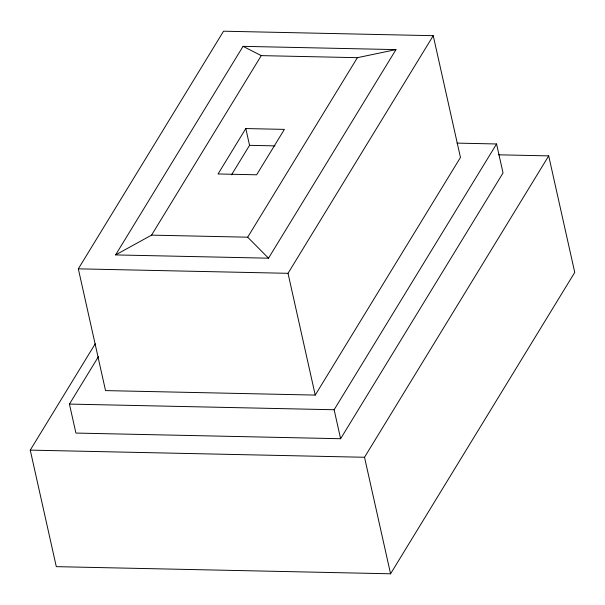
<?xml version="1.0" encoding="UTF-8"?>
<svg xmlns="http://www.w3.org/2000/svg" width="605" height="605" viewBox="0 0 605 605"><rect width="100%" height="100%" fill="white"/><g stroke="black" fill="none" stroke-linecap="round" stroke-linejoin="round"><path stroke-width="0.91" d="M78.325 268.839L223.548 31.203L433.24 35.687L460.458 157.451L315.235 395.088L105.542 390.603L78.325 268.839L288.018 273.316L433.24 35.687M115.593 254.917L243.059 46.343L395.973 49.61L268.507 258.184L115.593 254.917L151.553 235.133L261.262 55.622L357.389 57.679L395.973 49.61M498.656 154.812L548.705 155.886L574.75 272.409L390.565 573.797L56.295 566.651L30.25 450.128L95.257 343.753M456.994 143.12L496.561 143.967L503.035 172.947L340.615 438.723L75.912 433.067L69.439 404.087L98.479 356.572M245.804 128.555L218.05 173.968L256.641 174.792L284.388 129.387L245.804 128.555L249.555 145.336L231.541 174.815M151.553 235.133L247.687 237.19L357.389 57.679M340.615 438.723L334.134 409.744L496.561 143.967M390.565 573.797L364.52 457.267L548.705 155.886M249.555 145.336L274.965 145.881M69.439 404.087L334.134 409.744M30.25 450.128L364.52 457.267M243.059 46.343L261.262 55.622M247.687 237.19L268.507 258.184M288.018 273.316L315.235 395.088"/></g></svg>
